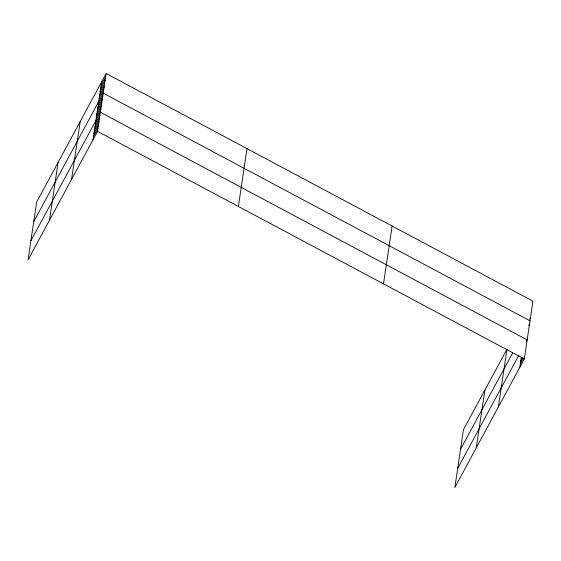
<?xml version="1.0" encoding="UTF-8"?>
<svg xmlns="http://www.w3.org/2000/svg" width="561" height="561" viewBox="0 0 561 561"><rect width="100%" height="100%" fill="white"/><g stroke="black" fill="none" stroke-linecap="round" stroke-linejoin="round"><path stroke-width="0.84" d="M49.487 220.214L58.113 162.381M71.57 179.373L80.195 121.541M93 139.731L101.632 81.899M106.162 73.512L36.675 202.023L28.05 259.862L97.537 131.344L106.162 73.512L532.95 301.138L524.325 358.977L454.838 487.488L463.463 429.656L506.983 349.173L498.35 407.005M238.376 206.462L247.001 148.63M383.486 283.859L392.111 226.02M476.268 447.846L484.893 390.014M519.788 367.364L521.211 357.82M101.141 85.174L105.678 76.787M100.65 88.456L105.188 80.062M100.16 91.731L104.697 83.344M99.676 95.005L104.213 86.618M99.185 98.287L103.722 89.893M33.744 221.686L103.231 93.175L530.019 320.808M98.224 104.746L102.761 96.352M97.747 107.922L102.284 99.535M97.27 111.106L101.807 102.712M96.801 114.283L101.338 105.896M96.324 117.466L100.861 109.079M30.897 240.774L100.384 112.256L527.172 339.889L526.344 341.418M95.377 123.827L99.914 115.44M94.9 127.01L99.437 118.616M94.423 130.187L98.96 121.8M93.953 133.371L98.491 124.984M93.477 136.547L98.014 128.16M529.682 319.055L530.503 317.526M460.525 449.319L512.705 352.827M528.714 325.513L529.542 323.985M457.685 468.407L518.925 355.141M520.734 361.003L522.382 357.953M520.264 364.18L523.56 358.079M97.537 131.344L524.325 358.977"/></g></svg>
